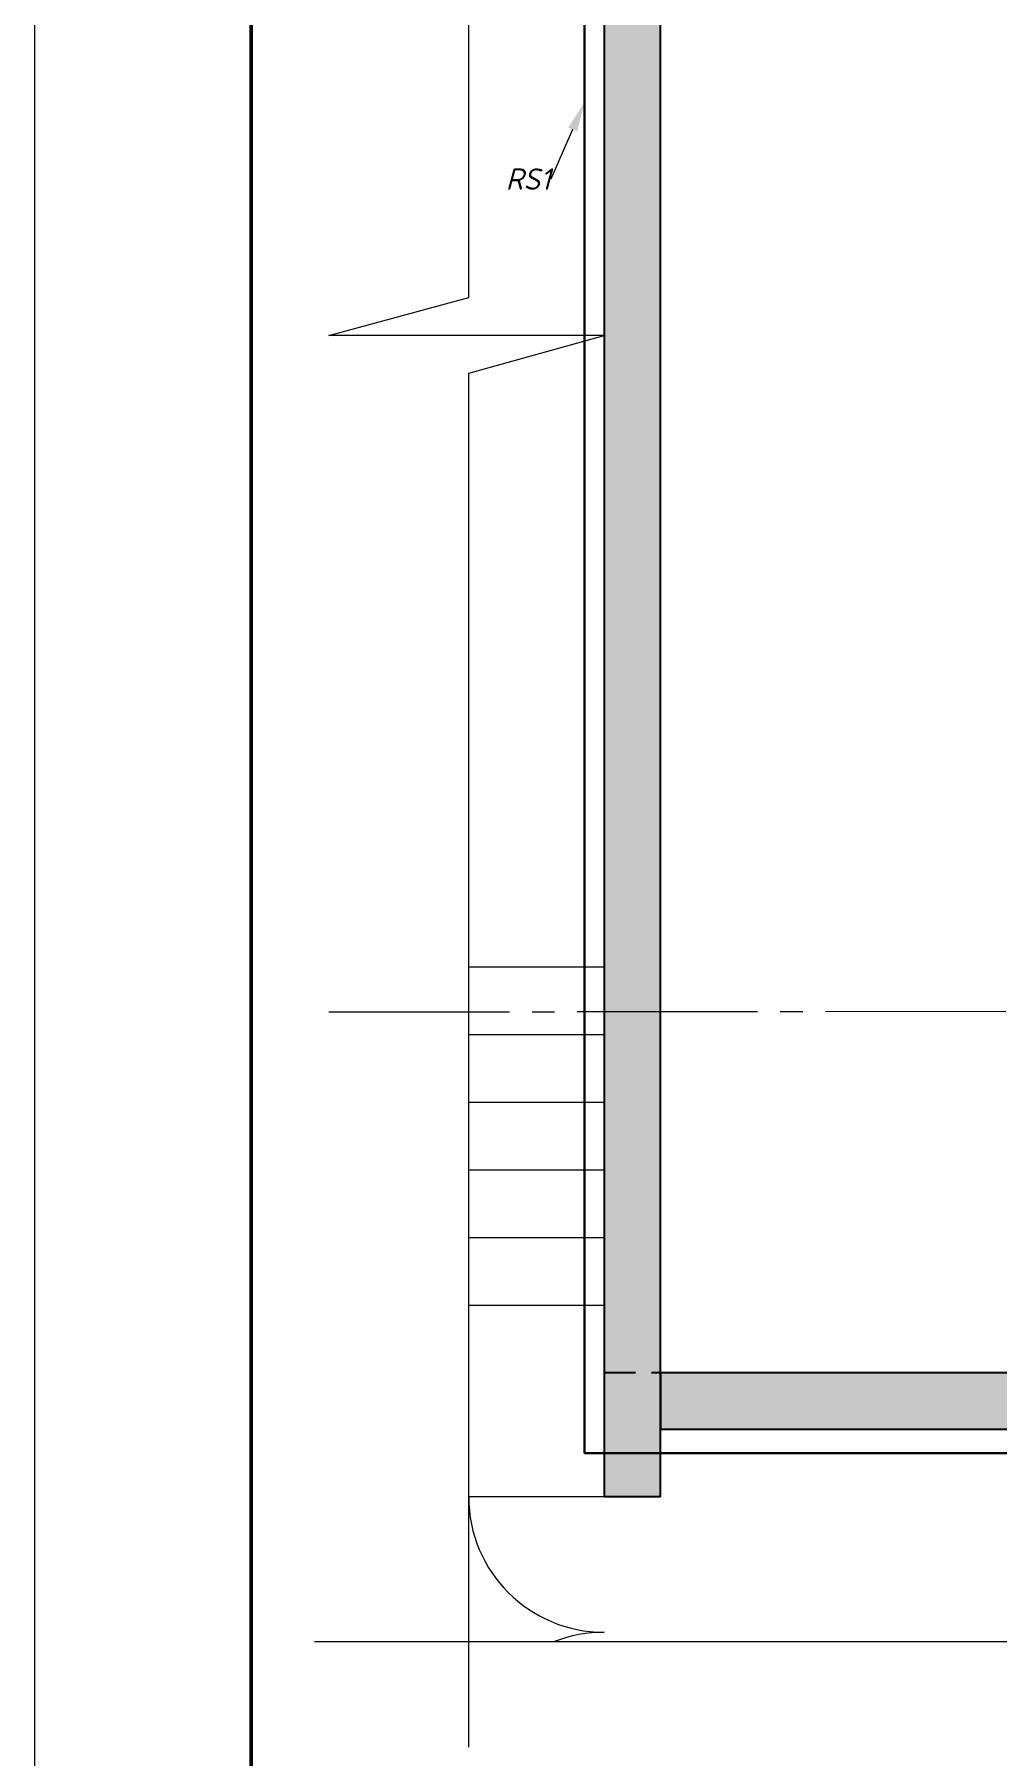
# Model space of a CAD drawing. Header units: millimetres. Extents: x -26895 to 107134, y 1241 to 21401.
# Drawn here: x 69592 to 73860, y 6101 to 13737 of the extents above; entities that cross this region are included whole.
import ezdxf
from ezdxf import colors
from ezdxf.entities.mleader import LeaderData, LeaderLine
from ezdxf.math import Vec2, Vec3

# ---------------------------------------------------------------- set-up
doc = ezdxf.new("R2010")
doc.units = ezdxf.units.MM
for name, pattern in [('CONTINUA', [0]), ('LTYPE_2', [270, 200, -70]), ('LTYPE_5', [1100, 800, -100, 100, -100])]:
    doc.linetypes.add(name, pattern=pattern)
for name, color, linetype, lineweight, true_color in [('STANDARD', 18, 'Continuous', 25, 0x000000), ('Общий01', 18, 'Continuous', 13, 0x000000), ('Стена', 18, 'Continuous', 50, 0x000000)]:
    doc.layers.add(name, color=color, linetype=linetype, lineweight=lineweight, true_color=true_color)
doc.layers.add('АГПТ', color=7, linetype='Continuous')
doc.styles.get("Standard").update_dxf_attribs({"font": 'arial.ttf'})

# ---------------------------------------------------------------- blocks, each defined once
blk = doc.blocks.new('щит01эт')
at = {"layer": 'АГПТ'}
h = blk.add_hatch(color=252, dxfattribs=at)
h.dxf.hatch_style = 1
h.paths.add_polyline_path([(-523601.99663, 508204.34353), (-530552.00434, 508204.34353), (-530552.00434, 507954.3436), (-529952.00426, 507954.3436), (-529952.0043, 503854.34348), (-529702.00431, 503854.34347), (-529702.00426, 507954.3436), (-523601.99664, 507954.34354)])
h.paths.add_polyline_path([(-529702.00431, 503854.34347), (-529952.0043, 503854.34348), (-529952.00436, 497854.34361), (-529702.00437, 497854.34361)])
h.paths.add_polyline_path([(-529702.00437, 497854.34361), (-529952.00436, 497854.34361), (-529952.00438, 496254.33593), (-529702.00438, 496254.33593)])
h.paths.add_polyline_path([(-529702.00438, 496254.33593), (-529951.99661, 496254.33593), (-529951.99662, 495854.33594), (-529952.00438, 495704.34388), (-529702.00439, 495704.34387)])
at = {"layer": 'Стена', "linetype": 'Continuous', "lineweight": 5}
h = blk.add_hatch(color=252, dxfattribs=at)
h.paths.add_polyline_path([(-526195.30239, 496254.34383), (-529702.00438, 496254.34386), (-529702.00438, 496004.34387), (-526195.30239, 496004.34383)])
h.paths.add_polyline_path([(-524995.30241, 496254.34381), (-524995.30241, 496004.34382), (-523602.00452, 496004.34381), (-523602.00452, 496254.3438)])
at = {"layer": 'STANDARD', "color": 252, "linetype": 'Continuous', "lineweight": 13}
for p, q in [((-530552.00434, 498054.3447), (-529952.00461, 498054.3448)), ((-530552.00434, 497754.34476), (-529952.00459, 497754.3448)), ((-530552.00434, 497454.34471), (-529952.00456, 497454.34481)), ((-530552.00434, 497154.34472), (-529952.00453, 497154.34482)), ((-530552.00434, 496854.34473), (-529952.00451, 496854.34482)), ((-530552.00434, 496554.34473), (-529952.00448, 496554.34483))]:
    blk.add_line(p, q, dxfattribs=at)
at = {"layer": 'АГПТ', "color": 252, "lineweight": 13}
for points in [[(-530552.00434, 494594.96885), (-530552.00434, 500686.39396), (-529952.00433, 500854.33584), (-531171.3598, 500854.33584), (-530552.00434, 501022.27773), (-530552.00434, 509334.35162)], [(-531235.65694, 495062.72859), (-526857.8279, 495062.72859), (-526689.88602, 494462.72857), (-526689.88602, 495682.08404), (-526521.94414, 495062.72859), (-521774.45974, 495062.72859)]]:
    blk.add_lwpolyline(points, dxfattribs=at)
at = {"layer": 'Общий01', "color": 252, "linetype": 'LTYPE_5', "lineweight": 5}
blk.add_line((-531171.35983, 497854.34362), (-521968.955, 497866.36374), dxfattribs=at)
at = {"layer": 'Стена', "color": 252, "linetype": 'Continuous', "lineweight": 25}
for p, q in [((-529952.00426, 507954.3436), (-529952.00438, 495704.34388)), ((-529702.00439, 495704.34387), (-529702.00426, 507954.3436)), ((-526195.30239, 496254.34383), (-529702.00438, 496254.34386)), ((-529702.00438, 496254.34386), (-529702.00438, 496004.34387)), ((-529702.00438, 496004.34387), (-526195.30239, 496004.34383)), ((-529702.00439, 495704.34387), (-529952.00438, 495704.34388))]:
    blk.add_line(p, q, dxfattribs=at)
at = {"layer": 'Стена', "color": 252, "linetype": 'LTYPE_2', "lineweight": 25}
for p, q in [((-529951.99661, 496254.33593), (-529951.99662, 495854.33594)), ((-523601.99675, 496254.33587), (-529951.99661, 496254.33593))]:
    blk.add_line(p, q, dxfattribs=at)
at = {"layer": 'Стена', "color": 252, "linetype": 'Continuous', "lineweight": 5}
blk.add_line((-529952.00438, 495704.34388), (-530552.00437, 495704.34388), dxfattribs=at)
for centre, start, end in [((-529952.00438, 495704.34388), 180, 269.999999418), ((-529952.00439, 494504.3439), 89.999999418, 111.46501836)]:
    blk.add_arc(centre, 599.99999, start, end, dxfattribs=at)
blk = doc.blocks.new('*U38')
at = {"lineweight": 0}
blk.add_lwpolyline([(-292, -5), (5, -5), (5, 415), (-292, 415)], close=True, dxfattribs=at)
at = {"color": 0, "linetype": 'Continuous', "lineweight": 50}
blk.add_lwpolyline([(-272, 410), (0, 410), (0, 0), (-272, 0)], close=True, dxfattribs=at)

msp = doc.modelspace()

# ---------------------------------------------------------------- linework, layer by layer
at = {"layer": 'АГПТ', "color": 6, "lineweight": 30, "elevation": 949.3}
msp.add_lwpolyline([(78252.8, 7798.5), (78252.8, 7446.9), (72029.4, 7446.9), (72029.4, 19423.2), (71516, 19423.2)], dxfattribs=at)

# ---------------------------------------------------------------- block references
at = {"xscale": 48, "yscale": 48, "zscale": 48}
msp.add_blockref('*U38', (83607.6, 1481.4), dxfattribs=at)
at = {"layer": 'АГПТ'}
msp.add_blockref('щит01эт', (602068, -488452), dxfattribs=at)

# ---------------------------------------------------------------- leaders
at = {"layer": 'АГПТ', "color": 0, "linetype": 'Continuous', "lineweight": 15}
ml = msp.add_multileader_mtext('Standard', dxfattribs=at)
ml.set_content('{\\fISOCPEUR|b0|i1|c204|p34;RS1}')
ml.set_leader_properties(color=256, linetype='CONTINUA', lineweight=15)
ml.build(insert=Vec2(0, 0))
ml.multileader.update_dxf_attribs({"dogleg_length": 0.36, "arrow_head_size": 131.2})
ctx = ml.context
ctx.base_point, ctx.char_height, ctx.arrow_head_size, ctx.landing_gap_size, ctx.plane_origin = Vec3(71671.6, 13095.3, 949.3), 94.5, 131.2, 0.0473, Vec3(74453.8, 10662.8, 949.3)
ctx.text_align_type = 2
notes = []
notes.append((ctx, [(0, (1, 1, 0), (71880.2, 13095.3, 949.3), (-1, 0), 0.252, [(0, [(72029.4, 13435, 949.3)], 0, [])])]))
ctx.mtext.insert, ctx.mtext.width, ctx.mtext.alignment, ctx.mtext.flow_direction = Vec3(71879.9, 13142.6, 949.3), 1581.085, 3, 5
ml = msp.add_multileader_mtext('Standard', dxfattribs=at)
ml.set_content('{\\fISOCPEUR|b0|i1|c204|p34;RS1}')
ml.set_leader_properties(color=256, linetype='CONTINUA', lineweight=15)
ml.build(insert=Vec2(0, 0))
ml.multileader.update_dxf_attribs({"dogleg_length": 0.36, "arrow_head_size": 131.2})
ctx = ml.context
ctx.base_point, ctx.char_height, ctx.arrow_head_size, ctx.landing_gap_size, ctx.plane_origin = Vec3(74783.3, 7107.1, 949.3), 94.5, 131.2, 0.0473, Vec3(77565.5, 4674.6, 949.3)
ctx.text_align_type = 2
notes.append((ctx, [(0, (1, 1, 0), (74992, 7107.1, 949.3), (-1, 0), 0.252, [(0, [(75141.1, 7446.9, 949.3)], 0, [])])]))
ctx.mtext.insert, ctx.mtext.width, ctx.mtext.alignment, ctx.mtext.flow_direction = Vec3(74991.7, 7154.4, 949.3), 1581.085, 3, 5
for ctx, leaders in notes:
    for number, flags, end, landing, length, lines in leaders:
        leader = LeaderData()
        leader.index, (leader.has_last_leader_line, leader.has_dogleg_vector, leader.attachment_direction) = number, flags
        leader.last_leader_point, leader.dogleg_vector, leader.dogleg_length = Vec3(end), Vec3(landing), length
        for number, points, colour, breaks in lines:
            line = LeaderLine()
            line.index, line.vertices, line.color, line.breaks = number, Vec3.list(points), colors.encode_raw_color(colour), breaks
            leader.lines.append(line)
        ctx.leaders.append(leader)

doc.saveas('drawing.dxf')
